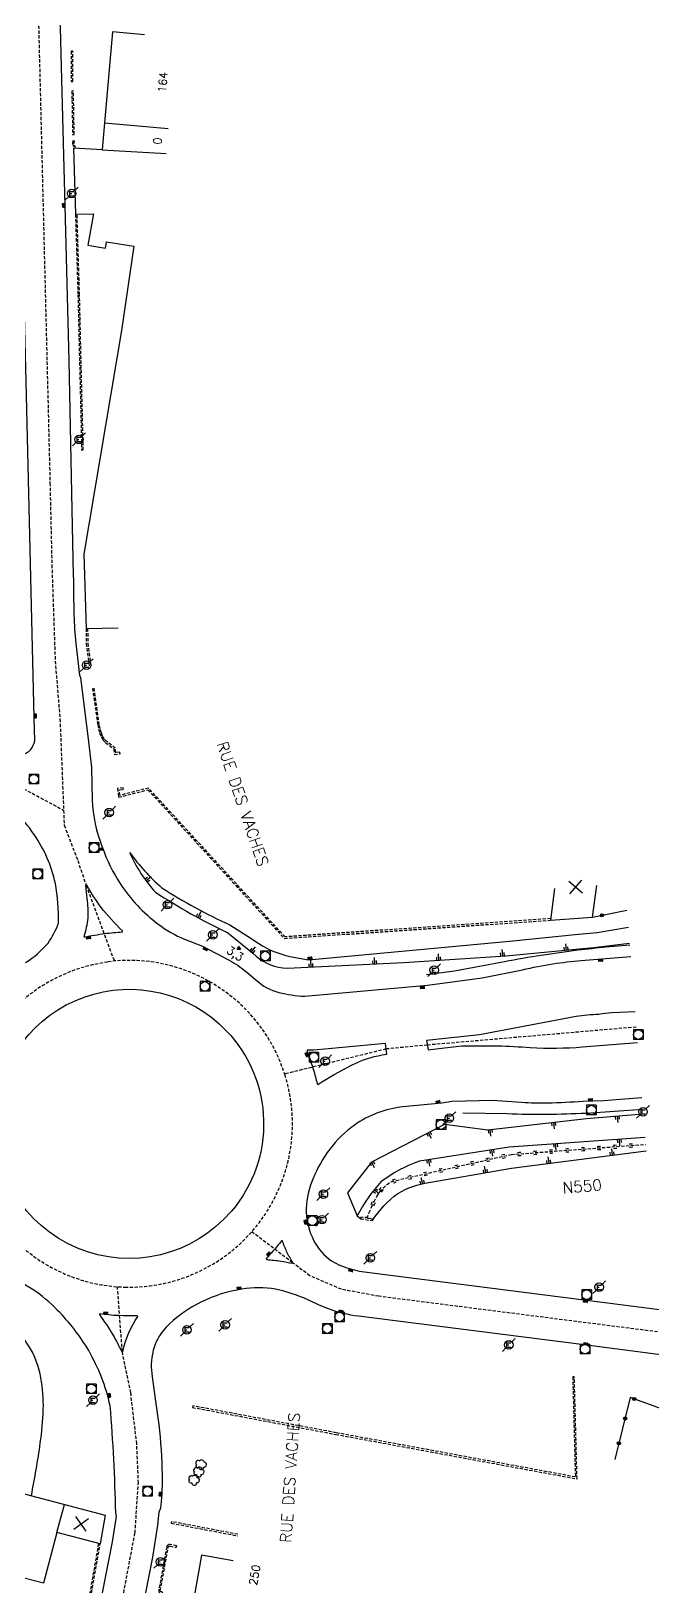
# Model space of a CAD drawing. Header units: millimetres. Extents: x 114000 to 115000, y 124000 to 125000.
# Drawn here: x 114190.9 to 114288.1, y 124000 to 124244 of the extents above; entities that cross this region are included whole.
import ezdxf
from ezdxf.enums import TextEntityAlignment as Align

# ---------------------------------------------------------------- set-up
doc = ezdxf.new("R2010")
doc.units = ezdxf.units.MM
doc.linetypes.add('DASHED', pattern=[0.75, 0.5, -0.25])
doc.layers.get('0').update_dxf_attribs({"linetype": 'CONTINUOUS'})
for name, color, linetype in [('W0001', 6, 'DASHED'), ('W0008', 7, 'CONTINUOUS'), ('W0100', 7, 'CONTINUOUS'), ('W0112', 1, 'DASHED'), ('W0211', 2, 'CONTINUOUS'), ('W0220', 5, 'DASHED'), ('W0300', 7, 'CONTINUOUS'), ('W0322', 7, 'CONTINUOUS'), ('W0400', 7, 'CONTINUOUS'), ('W0420', 7, 'CONTINUOUS'), ('W0471', 7, 'CONTINUOUS'), ('W0851', 7, 'CONTINUOUS'), ('W0989', 7, 'CONTINUOUS'), ('W0991', 7, 'CONTINUOUS'), ('W1102', 7, 'CONTINUOUS')]:
    doc.layers.add(name, color=color, linetype=linetype)
doc.styles.get("Standard").update_dxf_attribs({"font": 'romans.shx', "width": 0.85})

# ---------------------------------------------------------------- blocks, each defined once
blk = doc.blocks.new('T420')
for p, q in [((0.75, 0.75), (-0.75, 0.75)), ((-0.75, 0.75), (-0.75, -0.75)), ((0.75, 0.75), (0.75, -0.75)), ((0.75, -0.75), (-0.75, -0.75))]:
    blk.add_line(p, q)
blk.add_ellipse((0, 0), major_axis=(-0.53, 0.53), ratio=1, start_param=3.926991, end_param=10.210176)
blk = doc.blocks.new('T400')
for p, q in [((-0.15, 0.3), (0.15, 0.3)), ((-0.15, -0.25), (-0.15, 0.3)), ((-0.15, 0.15), (0.15, 0.15)), ((-0.15, 0), (0.15, 0)), ((0.15, 0.3), (0.15, -0.25)), ((-0.15, -0.15), (0.15, -0.15)), ((-0.15, -0.25), (-0.15, -0.3)), ((-0.15, -0.3), (0.15, -0.3)), ((0.15, -0.3), (0.15, -0.25))]:
    blk.add_line(p, q)
blk = doc.blocks.new('T471')
for p, q in [((-0.333334, 0.333334), (-0.333334, -0.333334)), ((-0.333334, 0.333334), (0.333334, 0.333334)), ((-0.333334, 0), (0, 0)), ((0.500001, 0.500001), (1.000002, 1.000002)), ((-0.500001, -0.500001), (-1.000002, -1.000002)), ((-0.333334, -0.333334), (0.333334, -0.333334))]:
    blk.add_line(p, q)
blk.add_ellipse((0, 0), major_axis=(0.471405, 0.471405), ratio=1, start_param=5.4977871438, end_param=11.780972451)
blk = doc.blocks.new('T300')
for p, q in [((-0.8, 0.51), (-0.86, 0.34)), ((-0.86, 0.34), (-0.86, 0.17)), ((-0.86, 0.17), (-0.74, 0.06)), ((-0.69, 0.63), (-0.8, 0.51)), ((-0.8, -0.06), (-0.74, 0.06)), ((-0.74, 0.06), (-0.69, 0.11)), ((-0.57, 0.69), (-0.69, 0.63)), ((-0.46, 0.69), (-0.57, 0.69)), ((-0.29, 0.63), (-0.46, 0.69)), ((-0.29, 0.63), (-0.17, 0.74)), ((-0.23, 0.57), (-0.29, 0.63)), ((-0.17, 0.74), (-0.06, 0.8)), ((-0.06, 0.8), (0.06, 0.8)), ((0.06, 0.8), (0.23, 0.74)), ((0.23, 0.74), (0.34, 0.63)), ((0.34, 0.63), (0.4, 0.51)), ((0.46, 0.46), (0.34, 0.46)), ((0.4, 0.51), (0.4, 0.46)), ((0.57, 0.4), (0.46, 0.46)), ((0.57, 0.4), (0.69, 0.29)), ((0.69, 0.29), (0.74, 0.17)), ((0.74, 0.06), (0.69, -0.17)), ((0.74, 0.17), (0.74, 0.06)), ((-0.8, -0.17), (-0.8, -0.06)), ((-0.8, -0.23), (-0.8, -0.17)), ((-0.74, -0.34), (-0.8, -0.23)), ((-0.69, -0.4), (-0.74, -0.34)), ((-0.51, -0.46), (-0.69, -0.4)), ((-0.4, -0.46), (-0.51, -0.46)), ((-0.4, -0.46), (-0.34, -0.46)), ((-0.34, -0.46), (-0.34, -0.4)), ((-0.34, -0.51), (-0.34, -0.46)), ((-0.29, -0.63), (-0.34, -0.51)), ((-0.17, -0.74), (-0.29, -0.63)), ((-0.06, -0.8), (-0.17, -0.74)), ((0.06, -0.8), (-0.06, -0.8)), ((0.17, -0.74), (0.06, -0.8)), ((0.23, -0.69), (0.17, -0.74)), ((0.29, -0.46), (0.23, -0.46)), ((0.29, -0.63), (0.23, -0.69)), ((0.46, -0.4), (0.29, -0.46)), ((0.34, -0.51), (0.29, -0.63)), ((0.34, -0.51), (0.34, -0.46)), ((0.57, -0.34), (0.46, -0.4)), ((0.63, -0.29), (0.57, -0.34)), ((0.69, -0.17), (0.63, -0.29))]:
    blk.add_line(p, q)
blk = doc.blocks.new('T851')
for p, q in [((-0.25, -0.15), (0, 0.32)), ((0, 0.32), (0.25, -0.15)), ((-0.25, -0.15), (0.25, -0.15))]:
    blk.add_line(p, q)
for major_axis in [(-0.106, 0.106), (-0.0354, 0.0354), (-0.0236, 0.0236)]:
    blk.add_ellipse((0, 0), major_axis=major_axis, ratio=1, start_param=3.926991, end_param=10.210176)
blk = doc.blocks.new('t991o')
at = {"color": 0, "linetype": 'Continuous'}
for p, q in [((-1, 1), (1, -1)), ((-1, -1), (1, 1))]:
    blk.add_line(p, q, dxfattribs=at)
blk = doc.blocks.new('t322o')
at = {"color": 0, "linetype": 'Continuous'}
for radius in [0.25, 0.15]:
    blk.add_circle((0, 0), radius, dxfattribs=at)
blk = doc.blocks.new('t211o')
at = {"color": 0, "linetype": 'Continuous'}
for p, q in [((-0.29, 0.5), (-0.29, 0)), ((0, 1), (0, 0)), ((0.29, 0.5), (0.29, 0))]:
    blk.add_line(p, q, dxfattribs=at)

msp = doc.modelspace()

# ---------------------------------------------------------------- linework, layer by layer
at = {"layer": 'W0001'}
for points in [[(114144.49, 124571.11), (114152.94, 124535.67), (114159.95, 124510.19), (114166.64, 124486.32), (114171.23, 124469.95), (114174.92, 124454.6), (114177.73, 124438.91), (114180.51, 124422.15), (114183.27, 124405.53), (114185.06, 124394.74), (114186.17, 124385.81), (114186.86, 124374.05), (114188.29, 124340.88), (114192.07, 124245.58), (114193.87, 124173.39), (114194.16, 124160.56), (114194.68, 124145.56), (114195.43, 124136.5), (114196.09, 124119.91), (114198.21, 124114.41), (114199.52, 124110.54), (114203.92, 124098.7)], [(114171.92, 124135.21), (114196, 124122.26)], [(114285.49, 124088.38), (114252.84, 124085.57), (114246.42, 124084.96), (114230.55, 124081.05)], [(114368.16, 124031.23), (114362.89, 124031.47), (114355.81, 124032.21), (114300.74, 124039.24), (114245.25, 124046.32), (114239.42, 124047.41), (114234.49, 124049.53), (114231.77, 124051.56), (114225.4, 124056.41)], [(114205.39, 124000), (114207.16, 124009.36), (114207.69, 124017.14), (114207.43, 124023.3), (114206.48, 124031.28), (114205.18, 124037.64), (114204.41, 124047.81)]]:
    msp.add_lwpolyline(points, dxfattribs=at)
msp.add_lwpolyline([(114202.87, 124098.53, 0.922922), (114205.59, 124047.75, 0.513245), (114230.62, 124080.83, 0.36578), (114202.86, 124098.58)], format="xyb", dxfattribs=at)
at = {"layer": 'W0008', "flags": 128}
for points in [[(114173.32, 124137.85), (114178.39, 124135.12), (114178.81, 124134.85), (114181.24, 124133.64), (114185.32, 124131.56, 0.0687), (114187.13, 124131.03, 0.1029), (114189.36, 124130.89, 0.165), (114190.87, 124131.77, 0.087), (114191.52, 124133.12), (114191.42, 124136.68), (114190.14, 124189.26), (114189.21, 124226.75), (114188.82, 124241.08), (114188.52, 124252.53, 0.0012), (114188.24, 124262.42, 0.0032), (114187.85, 124273.67), (114186.53, 124303.96), (114186.11, 124314.09), (114184.05, 124360.64), (114183.41, 124376.56, 0.0172), (114182.66, 124387.17, 0.0091), (114181.6, 124395.07), (114174.69, 124436.66, 0.0136)], [(114195.08, 124259.34), (114195.57, 124240.46), (114196.24, 124214.67), (114196.82, 124192.45), (114197.51, 124158.96, 0.003), (114197.62, 124152.75, 0.0191), (114197.91, 124148.33), (114198.46, 124143.36), (114198.66, 124142.98), (114199.91, 124132.95), (114200.34, 124128.95), (114200.47, 124123.9, 0.0811), (114202.03, 124116.51, 0.0579), (114204.88, 124110.71, 0.086), (114210.75, 124104.51, 0.068), (114214.88, 124102.12), (114217.7, 124101.02), (114221.88, 124098.85, -0.0376), (114224.56, 124097.02), (114226.1, 124095.73, 0.124716), (114229.66, 124093.78, 0.042882), (114233.68, 124093.2, 0.00034), (114233.7, 124093.2), (114252.89, 124094.94), (114261.44, 124096.05), (114267.72, 124097.35, -0.0111), (114272.48, 124098.26, -0.0202), (114276.87, 124098.78), (114284.63, 124099.4)], [(114190.05, 124098.47, 0.0777), (114193.56, 124101.5, 0.0592), (114195.21, 124104.62, 0.0443), (114194.71, 124110.83, 0.054), (114193.44, 124114.79, 0.0451), (114191.4, 124118.45, 0.0597), (114188.26, 124122.12, 0.0345)], [(114285.31, 124090.78), (114281.66, 124090.59, 0.0133), (114279.65, 124090.37, 0.0202), (114276.1, 124090.03), (114261.01, 124087.19), (114252.73, 124086.31), (114252.96, 124084.84), (114254.64, 124085.04), (114258.26, 124085.46), (114263.84, 124085.45, -0.0138), (114268.93, 124085.18, 0.0342), (114277.12, 124085.29), (114285.69, 124085.98)], [(114286.38, 124077.33), (114280.37, 124076.85), (114277.18, 124076.74, -0.0037), (114271.68, 124076.48, -0.0213), (114267.58, 124076.6), (114262.99, 124076.91), (114256.71, 124076.73), (114255.12, 124076.5), (114249.04, 124075.91, 0.0659), (114245.08, 124074.98, 0.0633), (114241.45, 124073.06, 0.077), (114237.61, 124069.32, 0.0662), (114234.96, 124064.64, 0.0928), (114233.92, 124060.03, 0.1059), (114234.82, 124055.61, 0.131), (114237.5, 124052.11, 0.0885), (114240.68, 124050.64, 0.0385), (114243.82, 124050.02), (114278.95, 124045.55), (114319.14, 124040.41)], [(114202.1, 124000), (114203.62, 124007.95), (114204.27, 124011.93), (114204.15, 124012.49, 0.0156), (114203.27, 124029.22, 0.0767), (114199.92, 124037.85, 0.0608), (114195.06, 124044.12, 0.0628), (114191.1, 124047.41), (114189.34, 124048.48, -0.0595), (114185.36, 124051.71, -0.0707), (114179.95, 124058.86), (114178.49, 124061.51, 0.0708), (114171.48, 124068.53, 0.0606), (114162.61, 124071.04, 0.0455), (114158.49, 124070.88), (114145.49, 124069.22), (114140.51, 124068.81, -0.0007), (114134.69, 124068.48, 0.012), (114130.63, 124068.01), (114123.74, 124067.12), (114094.7, 124063.35)], [(114293.74, 124036.6), (114277.34, 124038.72), (114242.09, 124043.2, -0.0584), (114237.38, 124044.35, -0.022), (114234.28, 124045.74, 0.0506), (114229.12, 124047.42, 0.0814), (114223.87, 124047.44, 0.0775), (114217.53, 124045.43, 0.0779), (114212.56, 124042.01, 0.0764), (114210.71, 124039.68, 0.0735), (114209.87, 124037.27, 0.0591), (114209.68, 124035.24, 0.0258), (114209.9, 124033.31), (114210.74, 124027.31, -0.0276), (114211.37, 124019.3, -0.0326), (114211.25, 124014.25), (114211.14, 124013.24), (114210.9, 124012.58), (114210.65, 124010.54), (114209.87, 124005.56), (114208.81, 124000)]]:
    msp.add_lwpolyline(points, format="xyb", dxfattribs=at)
for points in [[(114199.31, 124102.48, -0.0138), (114202.42, 124102.99, -0.0123), (114205.21, 124103.25), (114205.2, 124103.43, -0.0339), (114201.87, 124107.07, -0.0284), (114199.62, 124110.55), (114199.43, 124110.53), (114199.63, 124108.48, -0.0443), (114199.78, 124105.39, -0.0486), (114199.15, 124102.47)], [(114222.2, 124059.59, -0.7285), (114185.34, 124074.97, -0.6473), (114221.43, 124087.81, -0.38565)], [(114234.05, 124084.56, -0.0179), (114235.07, 124081.65, -0.0126), (114235.62, 124079.55), (114235.71, 124079.41, -0.0246), (114240.97, 124082.41, -0.0788), (114245.79, 124084.03), (114246.5, 124084.13), (114246.33, 124085.8), (114235.11, 124084.76), (114234.05, 124084.75)], [(114230.04, 124054.96, -0.0124), (114228.72, 124053.36, -0.0094), (114227.64, 124052.2), (114227.76, 124052.06, -0.0186), (114229.99, 124051.82, -0.0148), (114231.75, 124051.47), (114231.79, 124051.66, -0.0247), (114230.91, 124053.2, -0.027), (114230.2, 124055)], [(114205.26, 124037.63, -0.098875), (114207.61, 124043.16, 0.0241), (114207.49, 124043.27, -0.046175), (114201.63, 124043.59, 0.0188), (114201.59, 124043.45, -0.0214), (114203.7, 124040.29, -0.0168), (114205.09, 124037.65)]]:
    msp.add_lwpolyline(points, format="xyb", close=True, dxfattribs=at)
at = {"layer": 'W0100', "flags": 128}
for points in [[(114208.63, 124243.41), (114203.65, 124243.85), (114202.4, 124229.64), (114202.04, 124225.45), (114197.57, 124225.7), (114197.85, 124215.38), (114200.67, 124215.45), (114199.81, 124210.57), (114202.52, 124210.09), (114202.69, 124211.05), (114206.98, 124210.39), (114205.05, 124197.19), (114199.18, 124162.25), (114199.5, 124150.65), (114204.5, 124150.78)], [(114185.8, 124011.37), (114187.08, 124016.2), (114202.5, 124012.12), (114201.71, 124007.62), (114194.96, 124009.41), (114192.86, 124001.48), (114188.03, 124002.76)], [(114222.5, 124004.97), (114217.57, 124005.85), (114216.53, 124000)]]:
    msp.add_lwpolyline(points, dxfattribs=at)
at = {"layer": 'W0100'}
msp.add_lwpolyline([(114272.74, 124110.03), (114272.07, 124105.08), (114278.66, 124105.54), (114279.34, 124110.49)], dxfattribs=at)
at = {"layer": 'W0112'}
for points in [[(114197.42, 124236.13), (114197.45, 124240.83), (114197.2, 124240.83), (114197.17, 124236.13)], [(114197.66, 124227.84), (114197.53, 124234.64), (114197.28, 124234.63), (114197.41, 124227.83)], [(114244.29, 124058.39), (114242.47, 124058.67), (114242.43, 124058.43), (114244.25, 124058.14)], [(114275.57, 124033.73), (114275.98, 124018.1), (114238.59, 124025), (114216.19, 124029.21), (114216.14, 124028.96), (114238.54, 124024.75), (114276.24, 124017.8), (114275.82, 124033.74)]]:
    msp.add_lwpolyline(points, close=True, dxfattribs=at)
for points in [[(114197.85, 124225.69), (114197.66, 124226.48), (114197.69, 124226.8), (114197.44, 124226.82), (114197.41, 124226.46), (114197.59, 124225.7)], [(114197.85, 124215.38), (114198.24, 124202.74), (114198.82, 124178.54), (114199.07, 124178.55), (114198.49, 124202.74), (114198.1, 124215.38)], [(114199.5, 124150.65), (114199.53, 124148.3), (114200.02, 124144.77)], [(114199.75, 124150.66), (114199.78, 124148.32), (114200.27, 124144.81)], [(114200.52, 124141.3), (114201.33, 124135.59), (114201.47, 124134.95), (114201.63, 124134.33), (114201.85, 124133.76), (114202.15, 124133.25), (114202.57, 124132.82), (114203.84, 124131.82), (114203.95, 124130.97), (114204.82, 124131.09), (114204.79, 124131.33), (114204.16, 124131.25), (114204.07, 124131.95), (114202.73, 124133.01), (114202.35, 124133.4), (114202.08, 124133.87), (114201.87, 124134.41), (114201.71, 124135.01), (114201.58, 124135.64), (114200.77, 124141.34)], [(114272.1, 124105.33), (114230.61, 124102.48), (114209.26, 124125.73), (114204.81, 124124.6), (114204.72, 124125.44), (114205.35, 124125.5), (114205.32, 124125.75), (114204.44, 124125.66), (114204.59, 124124.29), (114209.18, 124125.45), (114230.5, 124102.22), (114272.07, 124105.08)], [(114223.24, 124009.13), (114212.88, 124011.11), (114212.83, 124010.87), (114223.2, 124008.89)], [(114201.46, 124007.69), (114200.1, 124000)], [(114200.36, 124000), (114201.71, 124007.62)], [(114211.46, 124000.11), (114211.29, 124000.13), (114211.26, 124000.13), (114211.24, 124000.14), (114211.22, 124000.15), (114211.2, 124000.17), (114211.17, 124000.2), (114211.15, 124000.23), (114211.13, 124000.26), (114211.12, 124000.29), (114211.11, 124000.31), (114211.11, 124000.33), (114212.36, 124007.12), (114212.38, 124007.17), (114212.4, 124007.21), (114212.42, 124007.24), (114212.45, 124007.27), (114212.48, 124007.29), (114212.5, 124007.29), (114212.52, 124007.3), (114212.56, 124007.3), (114212.59, 124007.3), (114212.63, 124007.29), (114213.62, 124007.1), (114213.67, 124007.35), (114212.67, 124007.54), (114212.61, 124007.55), (114212.55, 124007.55), (114212.49, 124007.55), (114212.42, 124007.53), (114212.37, 124007.51), (114212.3, 124007.46), (114212.23, 124007.41), (114212.18, 124007.34), (114212.14, 124007.26), (114212.12, 124007.18), (114210.87, 124000.36), (114210.86, 124000.29), (114210.88, 124000.22), (114210.9, 124000.15), (114210.94, 124000.09), (114210.99, 124000.03), (114211.02, 124000)], [(114211.45, 124000), (114211.46, 124000.11)]]:
    msp.add_lwpolyline(points, dxfattribs=at)
at = {"layer": 'W0211', "flags": 128}
for points in [[(114206.31, 124115.66, 0.0563), (114211.37, 124110.13, 0.0354), (114221.97, 124104.33, -0.0035), (114226.53, 124101.43, 0.0914), (114231.36, 124099.42), (114234.29, 124098.89), (114265.7, 124101.82), (114276.45, 124102.89), (114279.4, 124103.15), (114284.26, 124104)], [(114206.31, 124115.66, 0.0807), (114210.37, 124109.45, 0.0321), (114221.64, 124103.11, -0.0085), (114226.1, 124099.47, 0.1801), (114230.92, 124097.61), (114249.19, 124098.47), (114265.13, 124099.52), (114278.81, 124100.8), (114284.46, 124101.48)], [(114244.25, 124058.14, -0.0897), (114248.22, 124062.39, -0.0984), (114253.09, 124064.09), (114265.99, 124066.36), (114287.04, 124069.04)], [(114190.96, 124015.18, 0.013402), (114192.36, 124023.38, 0.0283), (114192.82, 124028.63, 0.053), (114192.45, 124033.59, 0.0796), (114190.85, 124038.11, 0.0413), (114185.75, 124044.73), (114173.24, 124060.32, 0.0536), (114170.38, 124063.24, 0.0952), (114166.87, 124065.18, 0.0951), (114160.76, 124065.47), (114141.03, 124063.72), (114125.56, 124061.35), (114095.69, 124057.37)]]:
    msp.add_lwpolyline(points, format="xyb", dxfattribs=at)
msp.add_lwpolyline([(114286.58, 124074.8), (114277.74, 124074.05), (114262.29, 124072.3), (114255.53, 124073.15), (114244.1, 124067.26), (114240.39, 124062.49), (114241.89, 124058.89)], dxfattribs=at)
at = {"layer": 'W0211'}
msp.add_lwpolyline([(114286.87, 124071.12), (114265.62, 124069.61), (114251.6, 124067.43, 0.0702), (114245.65, 124064.26, 0.0679), (114241.89, 124058.89), (114242.43, 124058.43)], format="xyb", dxfattribs=at)
at = {"layer": 'W0220'}
for p, q in [((114247.95, 124064.43), (114265.95, 124068.48)), ((114264.45, 124068.4), (114264.7, 124068.45)), ((114264.7, 124068.45), (114264.94, 124068.51)), ((114264.81, 124067.97), (114265.05, 124068.02)), ((114265.95, 124068.48), (114286.95, 124070.06)), ((114266.95, 124068.81), (114267.2, 124068.82)), ((114266.99, 124068.31), (114267.24, 124068.33)), ((114267.2, 124068.82), (114267.45, 124068.84)), ((114267.24, 124068.33), (114267.49, 124068.34)), ((114269.44, 124068.99), (114269.69, 124069.01)), ((114269.48, 124068.49), (114269.73, 124068.51)), ((114269.69, 124069.01), (114269.94, 124069.03)), ((114269.73, 124068.51), (114269.98, 124068.53)), ((114271.94, 124069.18), (114272.19, 124069.2)), ((114271.97, 124068.68), (114272.22, 124068.7)), ((114272.19, 124069.2), (114272.43, 124069.22)), ((114272.22, 124068.7), (114272.47, 124068.72)), ((114274.43, 124069.37), (114274.68, 124069.39)), ((114274.47, 124068.87), (114274.72, 124068.89)), ((114274.68, 124069.39), (114274.93, 124069.41)), ((114274.72, 124068.89), (114274.96, 124068.91)), ((114276.92, 124069.56), (114277.17, 124069.57)), ((114276.96, 124069.06), (114277.21, 124069.08)), ((114277.17, 124069.57), (114277.42, 124069.59)), ((114277.21, 124069.08), (114277.46, 124069.09)), ((114279.41, 124069.74), (114279.66, 124069.76)), ((114279.45, 124069.24), (114279.7, 124069.26)), ((114279.66, 124069.76), (114279.91, 124069.78)), ((114279.7, 124069.26), (114279.95, 124069.28)), ((114281.91, 124069.93), (114282.16, 124069.95)), ((114281.95, 124069.43), (114282.19, 124069.45)), ((114282.16, 124069.95), (114282.41, 124069.97)), ((114282.19, 124069.45), (114282.44, 124069.47)), ((114284.4, 124070.12), (114284.65, 124070.14)), ((114284.44, 124069.62), (114284.69, 124069.64)), ((114284.65, 124070.14), (114284.9, 124070.16)), ((114284.69, 124069.64), (114284.94, 124069.66)), ((114252.26, 124065.66), (114252.5, 124065.71)), ((114252.5, 124065.71), (114252.74, 124065.77)), ((114254.7, 124066.21), (114254.94, 124066.26)), ((114254.81, 124065.72), (114255.05, 124065.77)), ((114254.94, 124066.26), (114255.18, 124066.32)), ((114255.05, 124065.77), (114255.29, 124065.83)), ((114257.14, 124066.75), (114257.38, 124066.81)), ((114257.25, 124066.27), (114257.49, 124066.32)), ((114257.38, 124066.81), (114257.62, 124066.86)), ((114257.49, 124066.32), (114257.73, 124066.38)), ((114259.57, 124067.3), (114259.82, 124067.36)), ((114259.68, 124066.81), (114259.93, 124066.87)), ((114259.82, 124067.36), (114260.06, 124067.41)), ((114259.93, 124066.87), (114260.17, 124066.92)), ((114262.01, 124067.85), (114262.26, 124067.91)), ((114262.12, 124067.36), (114262.37, 124067.42)), ((114262.26, 124067.91), (114262.5, 124067.96)), ((114262.37, 124067.42), (114262.61, 124067.47)), ((114264.56, 124067.91), (114264.81, 124067.97)), ((114245.29, 124062.91), (114245.45, 124063.12)), ((114245.41, 124062.62), (114245.93, 124063.25)), ((114245.45, 124063.12), (114245.62, 124063.32)), ((114245.93, 124063.25), (114246.52, 124063.78)), ((114246.52, 124063.78), (114247.19, 124064.18)), ((114247.19, 124064.18), (114247.95, 124064.43)), ((114247.36, 124064.5), (114247.6, 124064.59)), ((114247.54, 124064.04), (114247.76, 124064.12)), ((114247.6, 124064.59), (114247.86, 124064.67)), ((114247.76, 124064.12), (114247.99, 124064.18)), ((114249.82, 124065.11), (114250.06, 124065.16)), ((114249.93, 124064.62), (114250.17, 124064.68)), ((114250.06, 124065.16), (114250.31, 124065.22)), ((114250.17, 124064.68), (114250.42, 124064.73)), ((114252.37, 124065.17), (114252.61, 124065.23)), ((114252.61, 124065.23), (114252.85, 124065.28)), ((114244.05, 124060.68), (114244.11, 124060.79)), ((114244.11, 124060.79), (114244.16, 124060.91)), ((114244.14, 124060.27), (114244.53, 124061.11)), ((114244.16, 124060.91), (114244.22, 124061.02)), ((114244.22, 124061.02), (114244.27, 124061.14)), ((114244.53, 124061.11), (114244.95, 124061.9)), ((114244.56, 124060.58), (114244.61, 124060.69)), ((114244.61, 124060.69), (114244.66, 124060.8)), ((114244.66, 124060.8), (114244.72, 124060.91)), ((114244.95, 124061.9), (114245.41, 124062.62)), ((114245.69, 124062.61), (114245.83, 124062.8)), ((114245.83, 124062.8), (114245.99, 124062.98)), ((114243.19, 124058.57), (114243.23, 124058.69)), ((114243.23, 124058.69), (114243.28, 124058.81)), ((114243.44, 124058.52), (114243.78, 124059.39)), ((114243.66, 124058.41), (114243.7, 124058.53)), ((114243.7, 124058.53), (114243.75, 124058.64)), ((114243.78, 124059.39), (114244.14, 124060.27)), ((114244.5, 124060.47), (114244.56, 124060.58))]:
    msp.add_line(p, q, dxfattribs=at)
at = {"layer": 'W0322', "flags": 128}
for points in [[(114278.66, 124105.54), (114284.05, 124106.64)], [(114308.67, 124031.24), (114306.76, 124022.42), (114290.03, 124028.52), (114284.57, 124030.5), (114282.15, 124020.8)]]:
    msp.add_lwpolyline(points, dxfattribs=at)
for points in [[(114252.7, 124096.6), (114257.1, 124097.19), (114264.92, 124098.65, -0.0157), (114276.38, 124100.43, -0.0085), (114280.76, 124100.9), (114284.48, 124101.23)], [(114286.52, 124075.48), (114277.66, 124074.9, -0.0208), (114265.33, 124074.81), (114258.38, 124074.94)]]:
    msp.add_lwpolyline(points, format="xyb", dxfattribs=at)
at = {"layer": 'W1102'}
for p, q in [((114202.4, 124229.64), (114212.36, 124228.76)), ((114202.04, 124225.45), (114212.03, 124224.89)), ((114194.96, 124009.41), (114196.13, 124013.81))]:
    msp.add_line(p, q, dxfattribs=at)

# ---------------------------------------------------------------- block references
at = {"layer": 'W0211'}
for p, rotation in [((114208.89, 124111.24), 306.6431902219311), ((114216.96, 124105.51), 331.3397711207877), ((114225.32, 124100.13), 320.1538309530636), ((114254.59, 124098.83), 3.773471243528596), ((114264.57, 124099.49), 3.773471243528596), ((114274.52, 124100.4), 5.347325036414311), ((114234.62, 124097.78), 2.710712214136741), ((114244.6, 124098.25), 2.710712214136741), ((114272.61, 124073.47), 186.4440735140848), ((114282.56, 124074.46), 184.8751972091198), ((114253.04, 124071.87), 207.2427694565607), ((114262.68, 124072.35), 186.4440735140848), ((114282.87, 124070.84), 184.0818769661373), ((114262.95, 124069.19), 188.8387650799672), ((114271.81, 124067.1), 7.24271756188301), ((114272.9, 124070.13), 184.0818769661373), ((114281.73, 124068.36), 7.24271756188301), ((114244.15, 124067.29), 207.2427694565607), ((114253.07, 124067.66), 188.8387650799672), ((114261.92, 124065.64), 10.01084334746936), ((114244.51, 124062.93), 231.4014360226117), ((114252.07, 124063.9), 12.43858498501653)]:
    msp.add_blockref('t211o', p, dxfattribs=dict(at, rotation=rotation))
at = {"layer": 'W0300'}
for p in [(114217.18, 124018.86), (114217.52, 124019.99), (114216.43, 124017.57)]:
    msp.add_blockref('T300', p, dxfattribs=at)
at = {"layer": 'W0322'}
for p, rotation in [((114280.14, 124105.84), 11.55397027724727), ((114285.17, 124030.28), 160.0513902550726), ((114283.76, 124027.23), 255.9637565321544), ((114282.79, 124023.35), 255.9637565321544)]:
    msp.add_blockref('t322o', p, dxfattribs=dict(at, rotation=rotation))
at = {"layer": 'W0400'}
for p, rotation in [((114196.01, 124216.78), 1.969376816912823), ((114191.57, 124137.01), 0.9226198185410971), ((114201.88, 124116.17), 90), ((114199.91, 124102.3), 100.6130648078147), ((114218.15, 124100.57), 65.11404272274243), ((114234.52, 124099.18), 94.7537248953874), ((114279.94, 124098.82), 94.0222060288341), ((114252.1, 124094.56), 95.38724756161997), ((114234.01, 124084.09), 21.1224194470746), ((114254.54, 124076.72), 97.35871020279879), ((114278.36, 124077.02), 91.98592458009097), ((114233.82, 124057.92), 11.99412987634192), ((114228.02, 124052.94), 136.1613991375299), ((114240.88, 124050.36), 75.90354997209735), ((114223.45, 124047.62), 99.11370948996492), ((114202.61, 124043.71), 80.64218464147882), ((114239.34, 124043.98), 72.51799775380871), ((114277.59, 124045.52), 82.17736785079262), ((114277.63, 124038.89), 82.44712213189156), ((114203.14, 124030.85), 14.48017977675426), ((114211.1, 124015.43), 356.654464023369)]:
    msp.add_blockref('T400', p, dxfattribs=dict(at, rotation=rotation))
at = {"layer": 'W0420'}
for p in [(114191.35, 124127.11), (114200.76, 124116.41), (114191.93, 124112.3), (114227.51, 124099.47), (114218.08, 124094.73), (114285.82, 124087.21), (114235.11, 124083.67), (114278.49, 124075.41), (114254.99, 124073.15), (114234.86, 124058.13), (114277.74, 124046.58), (114239.12, 124043.1), (114237.2, 124041.28), (114277.48, 124038.06), (114200.33, 124031.86), (114209.11, 124015.85)]:
    msp.add_blockref('T420', p, dxfattribs=at)
at = {"layer": 'W0471'}
for p in [(114197.26, 124218.61), (114198.4, 124180.2), (114199.6, 124144.93), (114203.13, 124121.89), (114212.23, 124107.5), (114219.31, 124102.78), (114253.91, 124097.27), (114236.88, 124083.05), (114286.55, 124075.14), (114256.29, 124074.16), (114236.6, 124062.29), (114236.39, 124058.29), (114243.94, 124052.34), (114279.71, 124047.74), (114215.28, 124041.09), (114221.24, 124041.86), (114265.57, 124038.72), (114200.59, 124030.08), (114211.11, 124004.82)]:
    msp.add_blockref('T471', p, dxfattribs=at)
at = {"layer": 'W0851'}
msp.add_blockref('T851', (114223.37, 124100.68), dxfattribs=at)
at = {"layer": 'W0991'}
for p, rotation in [((114276.04, 124110.26), 4.027983497427798), ((114198.73, 124010.77), 80.04948165999416)]:
    msp.add_blockref('t991o', p, dxfattribs=dict(at, rotation=rotation))

# ---------------------------------------------------------------- texts
at = {"layer": 'W0989'}
for s, rotation, p in [('RUE DES VACHES', 288.7118, (114224, 124123.26)), ('N550', 4.9116, (114277.05, 124063.51)), ('RUE DES VACHES', 86.1124, (114231.38, 124017.98))]:
    msp.add_text(s, height=1.75, rotation=rotation, dxfattribs=at).set_placement(p, align=Align.MIDDLE)
at = {"layer": 'W0991'}
for s, rotation, p in [('164', 84.9607, (114211.49, 124236)), ('0', 85.0862, (114210.69, 124226.82)), ('3,3', 326.8015, (114222.71, 124099.69)), ('250', 79.8596, (114225.85, 124002.79))]:
    msp.add_text(s, height=1.25, rotation=rotation, dxfattribs=at).set_placement(p, align=Align.MIDDLE)

doc.saveas('drawing.dxf')
